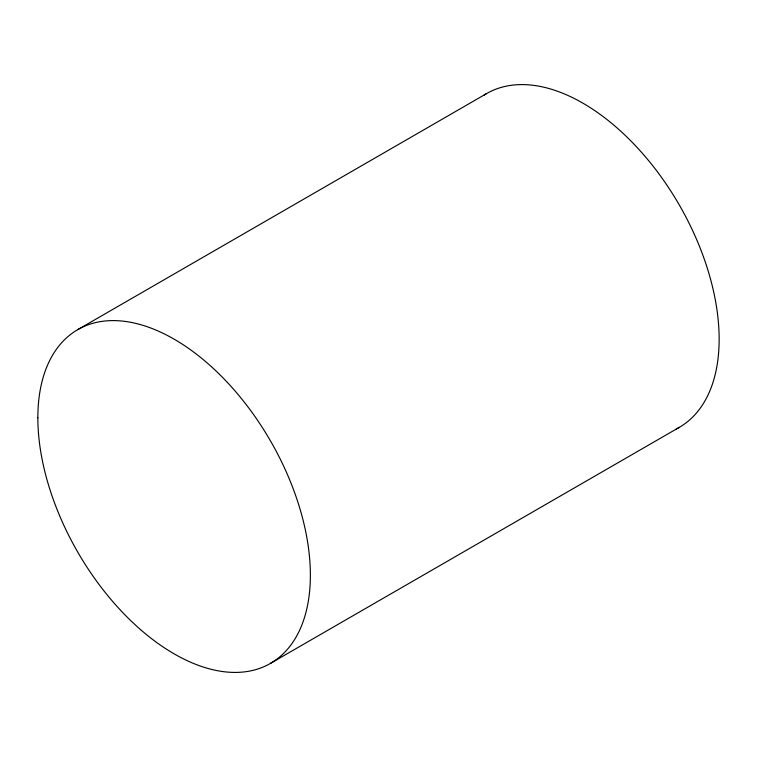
<?xml version="1.0" encoding="UTF-8"?>
<svg xmlns="http://www.w3.org/2000/svg" width="757" height="757" viewBox="0 0 757 757"><rect width="100%" height="100%" fill="white"/><g stroke="black" fill="none" stroke-linecap="round" stroke-linejoin="round"><path stroke-width="1.14" d="M77.763 329.617L486.543 93.613M270.457 663.387L679.237 427.383M483.581 95.429A192.704 111.26 60 0 1 679.237 204.863A192.704 111.26 60 0 1 676.19 429.03M37.85 417.836A192.704 111.26 60 0 0 242.24 672.102A192.704 111.26 60 0 0 242.24 399.573A192.704 111.26 60 0 0 37.85 417.836"/></g></svg>
